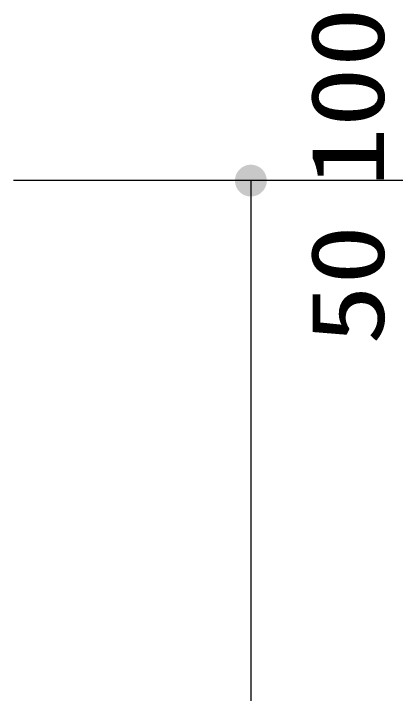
# Model space of a CAD drawing. Units: millimetres, scale not verified. Extents: x -8093 to 8093, y -5792 to 5792.
# Drawn here: x -7436 to -6986, y -2061 to -1260 of the extents above; entities that cross this region are included whole.
import ezdxf
from ezdxf.enums import TextEntityAlignment as Align

# ---------------------------------------------------------------- set-up
doc = ezdxf.new("R2010")
doc.units = ezdxf.units.MM
doc.header["$LTSCALE"] = 30
doc.layers.add('0-2_00クル-フ-1機器', color=2, linetype='Continuous', lineweight=25)
doc.layers.add('0-4_00クル-フ-6寸法', color=132, linetype='Continuous', lineweight=25)
doc.styles.add('ＭＳ ゴシック', font='')
doc.styles.get('ＭＳ ゴシック').set_extended_font_data('MS Gothic')

msp = doc.modelspace()

# ---------------------------------------------------------------- linework, layer by layer
at = {"layer": '0-2_00クル-フ-1機器'}
msp.add_line((-3694.52, -1456.78), (-7435.97, -1456.78), dxfattribs=at)
at = {"layer": '0-4_00クル-フ-6寸法', "color": 4}
for p, q in [((-7036.23, -1456.78), (-7156.23, -1456.78)), ((-7156.23, -1456.78), (-7156.23, -3556.78))]:
    msp.add_line(p, q, dxfattribs=at)
at = {"layer": '0-4_00クル-フ-6寸法'}
for points in [[(-7156.23, -1456.78), (-7169.07, -1443.11), (-7167.25, -1441.61)], [(-7156.23, -1456.78), (-7167.25, -1441.61), (-7165.27, -1440.35)], [(-7156.23, -1456.78), (-7165.27, -1440.35), (-7163.14, -1439.35)], [(-7156.23, -1456.78), (-7163.14, -1439.35), (-7160.9, -1438.62)], [(-7156.23, -1456.78), (-7160.9, -1438.62), (-7158.58, -1438.18)], [(-7156.23, -1456.78), (-7158.58, -1438.18), (-7156.23, -1438.03)], [(-7156.23, -1456.78), (-7156.23, -1438.03), (-7153.88, -1438.18)], [(-7156.23, -1456.78), (-7153.88, -1438.18), (-7151.57, -1438.62)], [(-7156.23, -1456.78), (-7151.57, -1438.62), (-7149.33, -1439.35)], [(-7156.23, -1456.78), (-7149.33, -1439.35), (-7147.2, -1440.35)], [(-7156.23, -1456.78), (-7147.2, -1440.35), (-7145.21, -1441.61)], [(-7156.23, -1456.78), (-7145.21, -1441.61), (-7143.4, -1443.11)], [(-7156.23, -1456.78), (-7174.07, -1450.98), (-7173.2, -1448.8)], [(-7156.23, -1456.78), (-7173.2, -1448.8), (-7172.06, -1446.73)], [(-7156.23, -1456.78), (-7172.06, -1446.73), (-7170.68, -1444.83)], [(-7156.23, -1456.78), (-7170.68, -1444.83), (-7169.07, -1443.11)], [(-7156.23, -1456.78), (-7143.4, -1443.11), (-7141.79, -1444.83)], [(-7156.23, -1456.78), (-7141.79, -1444.83), (-7140.4, -1446.73)], [(-7156.23, -1456.78), (-7140.4, -1446.73), (-7139.27, -1448.8)], [(-7156.23, -1456.78), (-7139.27, -1448.8), (-7138.4, -1450.98)], [(-7156.23, -1456.78), (-7174.95, -1455.6), (-7174.65, -1453.27)], [(-7156.23, -1456.78), (-7174.95, -1457.96), (-7174.95, -1455.6)], [(-7156.23, -1456.78), (-7174.65, -1460.29), (-7174.95, -1457.96)], [(-7156.23, -1456.78), (-7174.65, -1453.27), (-7174.07, -1450.98)], [(-7156.23, -1456.78), (-7174.07, -1462.57), (-7174.65, -1460.29)], [(-7156.23, -1456.78), (-7173.2, -1464.76), (-7174.07, -1462.57)], [(-7156.23, -1456.78), (-7172.06, -1466.83), (-7173.2, -1464.76)], [(-7156.23, -1456.78), (-7170.68, -1468.73), (-7172.06, -1466.83)], [(-7156.23, -1456.78), (-7169.07, -1470.45), (-7170.68, -1468.73)], [(-7156.23, -1456.78), (-7167.25, -1471.95), (-7169.07, -1470.45)], [(-7156.23, -1456.78), (-7165.27, -1473.21), (-7167.25, -1471.95)], [(-7156.23, -1456.78), (-7163.14, -1474.21), (-7165.27, -1473.21)], [(-7156.23, -1456.78), (-7160.9, -1474.94), (-7163.14, -1474.21)], [(-7156.23, -1456.78), (-7158.58, -1475.38), (-7160.9, -1474.94)], [(-7156.23, -1456.78), (-7156.23, -1475.53), (-7158.58, -1475.38)], [(-7156.23, -1456.78), (-7138.4, -1450.98), (-7137.82, -1453.27)], [(-7156.23, -1456.78), (-7137.82, -1453.27), (-7137.52, -1455.6)], [(-7156.23, -1456.78), (-7137.52, -1455.6), (-7137.52, -1457.96)], [(-7156.23, -1456.78), (-7153.88, -1475.38), (-7156.23, -1475.53)], [(-7156.23, -1456.78), (-7151.57, -1474.94), (-7153.88, -1475.38)], [(-7156.23, -1456.78), (-7149.33, -1474.21), (-7151.57, -1474.94)], [(-7156.23, -1456.78), (-7147.2, -1473.21), (-7149.33, -1474.21)], [(-7156.23, -1456.78), (-7145.21, -1471.95), (-7147.2, -1473.21)], [(-7156.23, -1456.78), (-7143.4, -1470.45), (-7145.21, -1471.95)], [(-7156.23, -1456.78), (-7141.79, -1468.73), (-7143.4, -1470.45)], [(-7156.23, -1456.78), (-7140.4, -1466.83), (-7141.79, -1468.73)], [(-7156.23, -1456.78), (-7139.27, -1464.76), (-7140.4, -1466.83)], [(-7156.23, -1456.78), (-7138.4, -1462.57), (-7139.27, -1464.76)], [(-7156.23, -1456.78), (-7137.82, -1460.29), (-7138.4, -1462.57)], [(-7156.23, -1456.78), (-7137.52, -1457.96), (-7137.82, -1460.29)]]:
    msp.add_solid(points, dxfattribs=at)

# ---------------------------------------------------------------- texts
at = {"layer": '0-4_00クル-フ-6寸法', "color": 3, "style": 'ＭＳ ゴシック', "width": 1.2}
for s, p in [('100', (-6973.33, -1464.63)), ('50', (-6973.33, -1650.35))]:
    msp.add_text(s, height=86.66, rotation=90, dxfattribs=at).set_placement(p, align=Align.BOTTOM_LEFT)

doc.saveas('drawing.dxf')
